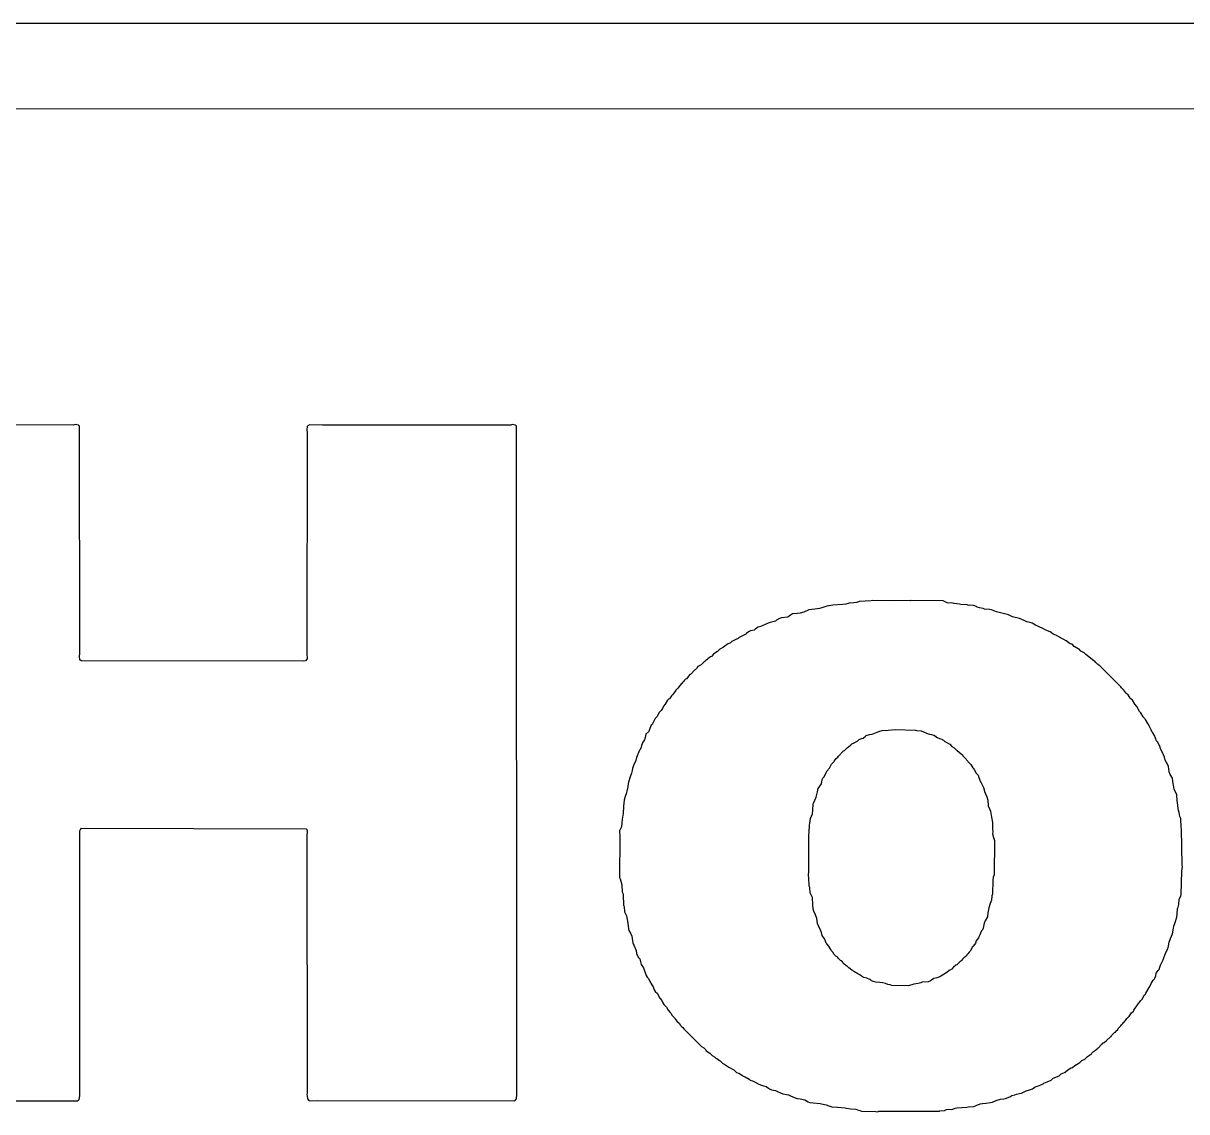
# Model space of a CAD drawing. Header units: millimetres. Extents: x -3 to 175, y -4 to 177.
# Drawn here: x 101.076 to 104.495, y 58.194 to 61.392 of the extents above; entities that cross this region are included whole.
import ezdxf

# ---------------------------------------------------------------- set-up
doc = ezdxf.new("R2010")
doc.units = ezdxf.units.MM
doc.layers.add('TopOverlay', color=2, linetype='Continuous')

msp = doc.modelspace()

# ---------------------------------------------------------------- linework, layer by layer
at = {"layer": 'TopOverlay'}
for p, q in [((109.6521, 61.3923), (98.1494, 61.391)), ((98.5377, 61.1417), (109.4087, 61.141)), ((101.2232, 60.2116), (100.6335, 60.2122)), ((101.2284, 60.2129), (101.2232, 60.2116)), ((101.2376, 60.2116), (101.2284, 60.2129)), ((101.2409, 60.2083), (101.2376, 60.2116)), ((101.2422, 59.5405), (101.2409, 60.2083)), ((101.91, 60.207), (101.9086, 60.1978)), ((101.9086, 60.1978), (101.91, 60.1886)), ((101.91, 60.1886), (101.9093, 59.5399)), ((101.9132, 60.2103), (101.91, 60.207)), ((101.9178, 60.2122), (101.9132, 60.2103)), ((101.9552, 60.2116), (101.9178, 60.2122)), ((101.9565, 60.2116), (101.9552, 60.2116)), ((102.5088, 60.2116), (101.9565, 60.2116)), ((102.5128, 60.2129), (102.5088, 60.2116)), ((102.522, 60.2116), (102.5128, 60.2129)), ((102.5252, 60.2083), (102.522, 60.2116)), ((102.5265, 58.2444), (102.5252, 60.2083)), ((103.4022, 59.6711), (103.3839, 59.6684)), ((103.4154, 59.6724), (103.4022, 59.6711)), ((103.4226, 59.6743), (103.4154, 59.6724)), ((103.437, 59.6796), (103.4226, 59.6743)), ((103.4436, 59.6809), (103.437, 59.6796)), ((103.4554, 59.6822), (103.4436, 59.6809)), ((103.4836, 59.6842), (103.4554, 59.6822)), ((103.4928, 59.6855), (103.4836, 59.6842)), ((103.5033, 59.6881), (103.4928, 59.6855)), ((103.5164, 59.6894), (103.5033, 59.6881)), ((103.5256, 59.6907), (103.5164, 59.6894)), ((103.5321, 59.6934), (103.5256, 59.6907)), ((103.5675, 59.6947), (103.5321, 59.6934)), ((103.5715, 59.696), (103.5675, 59.6947)), ((103.6351, 59.6953), (103.5715, 59.696)), ((103.679, 59.696), (103.6351, 59.6953)), ((103.683, 59.6947), (103.679, 59.696)), ((103.6856, 59.696), (103.683, 59.6947)), ((103.7788, 59.6947), (103.6856, 59.696)), ((103.7906, 59.6894), (103.7788, 59.6947)), ((103.7958, 59.6881), (103.7906, 59.6894)), ((103.805, 59.6894), (103.7958, 59.6881)), ((103.8115, 59.6868), (103.805, 59.6894)), ((103.8273, 59.6855), (103.8115, 59.6868)), ((103.8312, 59.6842), (103.8273, 59.6855)), ((103.8496, 59.6829), (103.8312, 59.6842)), ((103.8535, 59.6816), (103.8496, 59.6829)), ((103.8555, 59.6822), (103.8535, 59.6816)), ((103.868, 59.6816), (103.8555, 59.6822)), ((103.8771, 59.6789), (103.868, 59.6816)), ((103.8791, 59.677), (103.8771, 59.6789)), ((103.8857, 59.6743), (103.8791, 59.677)), ((103.8968, 59.6724), (103.8857, 59.6743)), ((103.9008, 59.6711), (103.8968, 59.6724)), ((103.9165, 59.6698), (103.9008, 59.6711)), ((103.2894, 59.6383), (103.2868, 59.6356)), ((103.2986, 59.6435), (103.2894, 59.6383)), ((103.3038, 59.6448), (103.2986, 59.6435)), ((103.3222, 59.6474), (103.3038, 59.6448)), ((103.3301, 59.6527), (103.3222, 59.6474)), ((103.3366, 59.6566), (103.3301, 59.6527)), ((103.3498, 59.6579), (103.3366, 59.6566)), ((103.3589, 59.6593), (103.3498, 59.6579)), ((103.3694, 59.6619), (103.3589, 59.6593)), ((103.3839, 59.6684), (103.3694, 59.6619)), ((103.9217, 59.6684), (103.9165, 59.6698)), ((103.9355, 59.6625), (103.9217, 59.6684)), ((103.9559, 59.6579), (103.9355, 59.6625)), ((103.9716, 59.654), (103.9559, 59.6579)), ((103.9828, 59.6481), (103.9716, 59.654)), ((104.0031, 59.6435), (103.9828, 59.6481)), ((104.0169, 59.6376), (104.0031, 59.6435)), ((104.0247, 59.6337), (104.0169, 59.6376)), ((103.2068, 59.6042), (103.2015, 59.5989)), ((103.2133, 59.6068), (103.2068, 59.6042)), ((103.2238, 59.6094), (103.2133, 59.6068)), ((103.2278, 59.6133), (103.2238, 59.6094)), ((103.235, 59.6179), (103.2278, 59.6133)), ((103.2422, 59.6199), (103.235, 59.6179)), ((103.2474, 59.6212), (103.2422, 59.6199)), ((103.2645, 59.6291), (103.2474, 59.6212)), ((103.271, 59.6317), (103.2645, 59.6291)), ((103.2868, 59.6356), (103.271, 59.6317)), ((104.0346, 59.6317), (104.0247, 59.6337)), ((104.0411, 59.6291), (104.0346, 59.6317)), ((104.051, 59.6232), (104.0411, 59.6291)), ((104.0595, 59.6199), (104.051, 59.6232)), ((104.0739, 59.6133), (104.0595, 59.6199)), ((104.0811, 59.6088), (104.0739, 59.6133)), ((104.0936, 59.6042), (104.0811, 59.6088)), ((104.1028, 59.5976), (104.0936, 59.6042)), ((103.1477, 59.5687), (103.1412, 59.5648)), ((103.1543, 59.5714), (103.1477, 59.5687)), ((103.1582, 59.5753), (103.1543, 59.5714)), ((103.17, 59.5819), (103.1582, 59.5753)), ((103.1766, 59.5845), (103.17, 59.5819)), ((103.1792, 59.5871), (103.1766, 59.5845)), ((103.1989, 59.5976), (103.1792, 59.5871)), ((103.2015, 59.5989), (103.1989, 59.5976)), ((104.1054, 59.5963), (104.1028, 59.5976)), ((104.1146, 59.5924), (104.1054, 59.5963)), ((104.1212, 59.5884), (104.1146, 59.5924)), ((104.1408, 59.5779), (104.1212, 59.5884)), ((104.1526, 59.5687), (104.1408, 59.5779)), ((104.1579, 59.5674), (104.1526, 59.5687)), ((101.2409, 59.5313), (101.2422, 59.5405)), ((101.9093, 59.5399), (101.91, 59.5248)), ((103.1044, 59.5386), (103.0979, 59.532)), ((103.1136, 59.5451), (103.1044, 59.5386)), ((103.1162, 59.5464), (103.1136, 59.5451)), ((103.1228, 59.553), (103.1162, 59.5464)), ((103.134, 59.5589), (103.1228, 59.553)), ((103.1412, 59.5648), (103.134, 59.5589)), ((104.1644, 59.5609), (104.1579, 59.5674)), ((104.1763, 59.5543), (104.1644, 59.5609)), ((104.1789, 59.553), (104.1763, 59.5543)), ((104.1841, 59.5477), (104.1789, 59.553)), ((104.1933, 59.5425), (104.1841, 59.5477)), ((104.1986, 59.5373), (104.1933, 59.5425)), ((104.2222, 59.5189), (104.1986, 59.5373)), ((101.2422, 59.5222), (101.2409, 59.5313)), ((101.2455, 59.5189), (101.2422, 59.5222)), ((101.9001, 59.5176), (101.2455, 59.5189)), ((101.9054, 59.5189), (101.9001, 59.5176)), ((101.91, 59.5248), (101.9054, 59.5189)), ((103.0585, 59.5018), (103.0552, 59.4986)), ((103.0677, 59.5071), (103.0585, 59.5018)), ((103.0769, 59.5163), (103.0677, 59.5071)), ((103.0795, 59.5176), (103.0769, 59.5163)), ((103.0821, 59.5202), (103.0795, 59.5176)), ((103.0848, 59.5215), (103.0821, 59.5202)), ((103.088, 59.5248), (103.0848, 59.5215)), ((103.0953, 59.5307), (103.088, 59.5248)), ((103.0979, 59.532), (103.0953, 59.5307)), ((104.2248, 59.5176), (104.2222, 59.5189)), ((104.2281, 59.5143), (104.2248, 59.5176)), ((104.2294, 59.5117), (104.2281, 59.5143)), ((104.2314, 59.5097), (104.2294, 59.5117)), ((104.234, 59.5084), (104.2314, 59.5097)), ((104.2366, 59.5058), (104.234, 59.5084)), ((104.2392, 59.5045), (104.2366, 59.5058)), ((104.3015, 59.4421), (104.2392, 59.5045)), ((103.0218, 59.4651), (103.0185, 59.4618)), ((103.0244, 59.4664), (103.0218, 59.4651)), ((103.029, 59.471), (103.0244, 59.4664)), ((103.0303, 59.4736), (103.029, 59.471)), ((103.0349, 59.4782), (103.0303, 59.4736)), ((103.0375, 59.4795), (103.0349, 59.4782)), ((103.0421, 59.4841), (103.0375, 59.4795)), ((103.0434, 59.4867), (103.0421, 59.4841)), ((103.048, 59.4913), (103.0434, 59.4867)), ((103.0506, 59.4926), (103.048, 59.4913)), ((103.0539, 59.4959), (103.0506, 59.4926)), ((103.0552, 59.4986), (103.0539, 59.4959)), ((102.9936, 59.433), (102.9896, 59.4264)), ((102.9995, 59.4389), (102.9936, 59.433)), ((103.01, 59.452), (102.9995, 59.4389)), ((103.0126, 59.4533), (103.01, 59.452)), ((103.0133, 59.4553), (103.0126, 59.4533)), ((103.0172, 59.4592), (103.0133, 59.4553)), ((103.0185, 59.4618), (103.0172, 59.4592)), ((104.3029, 59.4395), (104.3015, 59.4421)), ((104.3101, 59.4323), (104.3029, 59.4395)), ((104.316, 59.4251), (104.3101, 59.4323)), ((102.9687, 59.4028), (102.9621, 59.391)), ((102.9719, 59.4061), (102.9687, 59.4028)), ((102.9746, 59.4074), (102.9719, 59.4061)), ((102.9792, 59.4133), (102.9746, 59.4074)), ((102.9805, 59.4159), (102.9792, 59.4133)), ((102.9837, 59.4192), (102.9805, 59.4159)), ((102.9896, 59.4264), (102.9837, 59.4192)), ((104.3173, 59.4225), (104.316, 59.4251)), ((104.3225, 59.4185), (104.3173, 59.4225)), ((104.3291, 59.4093), (104.3225, 59.4185)), ((104.3304, 59.4067), (104.3291, 59.4093)), ((104.3356, 59.4028), (104.3304, 59.4067)), ((104.3422, 59.391), (104.3356, 59.4028)), ((102.9424, 59.3634), (102.9372, 59.3542)), ((102.9437, 59.3661), (102.9424, 59.3634)), ((102.9503, 59.3726), (102.9437, 59.3661)), ((102.9542, 59.3792), (102.9503, 59.3726)), ((102.9569, 59.3857), (102.9542, 59.3792)), ((102.9621, 59.391), (102.9569, 59.3857)), ((104.3488, 59.3844), (104.3422, 59.391)), ((104.3566, 59.37), (104.3488, 59.3844)), ((104.3606, 59.3661), (104.3566, 59.37)), ((104.3671, 59.3542), (104.3606, 59.3661)), ((102.9214, 59.3293), (102.9175, 59.3201)), ((102.9241, 59.3319), (102.9214, 59.3293)), ((102.9332, 59.349), (102.9241, 59.3319)), ((102.9345, 59.3516), (102.9332, 59.349)), ((102.9372, 59.3542), (102.9345, 59.3516)), ((104.3698, 59.3516), (104.3671, 59.3542)), ((104.3711, 59.349), (104.3698, 59.3516)), ((104.3737, 59.3464), (104.3711, 59.349)), ((104.3803, 59.3346), (104.3737, 59.3464)), ((104.3842, 59.328), (104.3803, 59.3346)), ((102.9057, 59.3031), (102.9031, 59.2939)), ((102.9142, 59.3116), (102.9057, 59.3031)), ((102.9175, 59.3201), (102.9142, 59.3116)), ((103.5439, 59.2919), (103.5511, 59.2978)), ((103.5511, 59.2978), (103.5531, 59.2998)), ((103.5531, 59.2998), (103.5623, 59.3024)), ((103.5623, 59.3024), (103.5702, 59.3037)), ((103.5702, 59.3037), (103.5898, 59.3116)), ((103.5898, 59.3116), (103.6003, 59.3142)), ((103.6003, 59.3142), (103.6174, 59.3155)), ((103.6174, 59.3155), (103.6384, 59.3169)), ((103.6384, 59.3169), (103.6974, 59.3155)), ((103.6974, 59.3155), (103.7013, 59.3142)), ((103.7013, 59.3142), (103.7145, 59.3129)), ((103.7145, 59.3129), (103.721, 59.3103)), ((103.721, 59.3103), (103.7302, 59.3064)), ((103.7302, 59.3064), (103.7394, 59.3037)), ((103.7394, 59.3037), (103.7446, 59.3024)), ((103.7446, 59.3024), (103.7519, 59.3005)), ((103.7519, 59.3005), (103.7564, 59.2972)), ((103.7564, 59.2972), (103.7591, 59.2946)), ((103.7591, 59.2946), (103.7617, 59.2932)), ((104.3907, 59.3162), (104.3842, 59.328)), ((104.3934, 59.3096), (104.3907, 59.3162)), ((104.3953, 59.3077), (104.3934, 59.3096)), ((104.4006, 59.2998), (104.3953, 59.3077)), ((104.4065, 59.2834), (104.4006, 59.2998)), ((102.8913, 59.265), (102.888, 59.2565)), ((102.8926, 59.2703), (102.8913, 59.265)), ((102.8965, 59.2795), (102.8926, 59.2703)), ((102.9011, 59.2867), (102.8965, 59.2795)), ((102.9031, 59.2939), (102.9011, 59.2867)), ((103.4888, 59.2552), (103.498, 59.2644)), ((103.498, 59.2644), (103.5006, 59.2657)), ((103.5006, 59.2657), (103.5078, 59.2716)), ((103.5078, 59.2716), (103.5111, 59.2749)), ((103.5111, 59.2749), (103.5137, 59.2762)), ((103.5137, 59.2762), (103.5282, 59.2841)), ((103.5282, 59.2841), (103.5321, 59.288)), ((103.5321, 59.288), (103.5387, 59.2906)), ((103.5387, 59.2906), (103.5439, 59.2919)), ((103.7617, 59.2932), (103.7683, 59.2906)), ((103.7683, 59.2906), (103.7755, 59.2886)), ((103.7755, 59.2886), (103.7774, 59.2867)), ((103.7774, 59.2867), (103.7801, 59.2854)), ((103.7801, 59.2854), (103.784, 59.2814)), ((103.784, 59.2814), (103.7984, 59.2736)), ((103.7984, 59.2736), (103.805, 59.267)), ((103.805, 59.267), (103.8115, 59.2631)), ((103.8115, 59.2631), (103.8181, 59.2565)), ((104.4091, 59.2808), (104.4065, 59.2834)), ((104.4144, 59.2716), (104.4091, 59.2808)), ((104.417, 59.265), (104.4144, 59.2716)), ((104.4183, 59.2598), (104.417, 59.265)), ((102.8762, 59.2263), (102.869, 59.2112)), ((102.8781, 59.2349), (102.8762, 59.2263)), ((102.8794, 59.2401), (102.8781, 59.2349)), ((102.8847, 59.2519), (102.8794, 59.2401)), ((102.886, 59.2545), (102.8847, 59.2519)), ((102.888, 59.2565), (102.886, 59.2545)), ((103.4593, 59.2244), (103.4652, 59.2316)), ((103.4652, 59.2316), (103.4698, 59.2362)), ((103.4698, 59.2362), (103.4711, 59.2388)), ((103.4711, 59.2388), (103.4862, 59.2539)), ((103.4862, 59.2539), (103.4888, 59.2552)), ((103.8181, 59.2565), (103.8207, 59.2552)), ((103.8207, 59.2552), (103.8325, 59.246)), ((103.8325, 59.246), (103.8358, 59.2427)), ((103.8358, 59.2427), (103.8371, 59.2401)), ((103.8371, 59.2401), (103.8411, 59.2362)), ((103.8411, 59.2362), (103.8424, 59.2335)), ((103.8424, 59.2335), (103.8516, 59.2244)), ((104.4242, 59.2499), (104.4183, 59.2598)), ((104.4295, 59.2355), (104.4242, 59.2499)), ((104.4314, 59.227), (104.4295, 59.2355)), ((104.4354, 59.2204), (104.4314, 59.227)), ((102.865, 59.1968), (102.8631, 59.1883)), ((102.8663, 59.2021), (102.865, 59.1968)), ((102.869, 59.2112), (102.8663, 59.2021)), ((103.4304, 59.1811), (103.4383, 59.1955)), ((103.4383, 59.1955), (103.4409, 59.1981)), ((103.4409, 59.1981), (103.4423, 59.2008)), ((103.4423, 59.2008), (103.4449, 59.2034)), ((103.4449, 59.2034), (103.4514, 59.2152)), ((103.4514, 59.2152), (103.458, 59.2217)), ((103.458, 59.2217), (103.4593, 59.2244)), ((103.8516, 59.2244), (103.8529, 59.2217)), ((103.8529, 59.2217), (103.8607, 59.2139)), ((103.8607, 59.2139), (103.866, 59.2047)), ((103.866, 59.2047), (103.8686, 59.2021)), ((103.8686, 59.2021), (103.8699, 59.1994)), ((103.8699, 59.1994), (103.8765, 59.1889)), ((104.4399, 59.2132), (104.4354, 59.2204)), ((104.4413, 59.208), (104.4399, 59.2132)), ((104.4432, 59.1929), (104.4413, 59.208)), ((104.4465, 59.1844), (104.4432, 59.1929)), ((102.8532, 59.1575), (102.8512, 59.1424)), ((102.8545, 59.1627), (102.8532, 59.1575)), ((102.8591, 59.1778), (102.8545, 59.1627)), ((102.8631, 59.1883), (102.8591, 59.1778)), ((103.4114, 59.1437), (103.4213, 59.1575)), ((103.4213, 59.1575), (103.4232, 59.1699)), ((103.4232, 59.1699), (103.4252, 59.1745)), ((103.4252, 59.1745), (103.4291, 59.1784)), ((103.4291, 59.1784), (103.4304, 59.1811)), ((103.8765, 59.1889), (103.8778, 59.1863)), ((103.8778, 59.1863), (103.8817, 59.1824)), ((103.8817, 59.1824), (103.8844, 59.1758)), ((103.8844, 59.1758), (103.8889, 59.1634)), ((103.8889, 59.1634), (103.8909, 59.1614)), ((103.8909, 59.1614), (103.8922, 59.1588)), ((103.8922, 59.1588), (103.8975, 59.147)), ((104.4531, 59.1739), (104.4465, 59.1844)), ((104.455, 59.1575), (104.4531, 59.1739)), ((104.4563, 59.1535), (104.455, 59.1575)), ((102.8486, 59.1306), (102.8447, 59.1201)), ((102.8499, 59.1371), (102.8486, 59.1306)), ((102.8512, 59.1424), (102.8499, 59.1371)), ((103.4055, 59.1181), (103.4095, 59.1338)), ((103.4095, 59.1338), (103.4114, 59.1437)), ((103.8975, 59.147), (103.8994, 59.1397)), ((103.8994, 59.1397), (103.9008, 59.1345)), ((103.9008, 59.1345), (103.9034, 59.1279)), ((103.9034, 59.1279), (103.908, 59.1194)), ((104.4577, 59.1417), (104.4563, 59.1535)), ((104.4655, 59.1247), (104.4577, 59.1417)), ((104.4668, 59.1076), (104.4655, 59.1247)), ((102.8401, 59.0919), (102.8388, 59.0696)), ((102.8414, 59.1089), (102.8401, 59.0919)), ((102.8447, 59.1201), (102.8414, 59.1089)), ((103.3963, 59.0787), (103.3976, 59.0984)), ((103.3976, 59.0984), (103.399, 59.1024)), ((103.399, 59.1024), (103.4016, 59.1089)), ((103.4016, 59.1089), (103.4055, 59.1181)), ((103.908, 59.1194), (103.9106, 59.1089)), ((103.9106, 59.1089), (103.9119, 59.0932)), ((103.9119, 59.0932), (103.9158, 59.084)), ((104.4682, 59.1024), (104.4668, 59.1076)), ((104.4695, 59.0853), (104.4682, 59.1024)), ((102.8375, 59.0656), (102.8355, 59.0532)), ((102.8388, 59.0696), (102.8375, 59.0656)), ((103.3878, 59.0414), (103.3891, 59.0558)), ((103.3891, 59.0558), (103.395, 59.0696)), ((103.395, 59.0696), (103.3963, 59.0787)), ((103.9158, 59.084), (103.9185, 59.0774)), ((103.9185, 59.0774), (103.9211, 59.0591)), ((103.9211, 59.0591), (103.9237, 59.0433)), ((104.4708, 59.0801), (104.4695, 59.0853)), ((104.4727, 59.0728), (104.4708, 59.0801)), ((104.4747, 59.0617), (104.4727, 59.0728)), ((104.4773, 59.0551), (104.4747, 59.0617)), ((104.4786, 59.0289), (104.4773, 59.0551)), ((101.2416, 59.0191), (101.2435, 59.0236)), ((101.2435, 59.0236), (101.2468, 59.0269)), ((101.2468, 59.0269), (101.9067, 59.0256)), ((101.9067, 59.0256), (101.9086, 59.0236)), ((101.9086, 59.0236), (101.91, 59.0184)), ((102.8335, 59.0315), (102.8283, 59.0197)), ((102.8355, 59.0532), (102.8335, 59.0315)), ((103.3852, 59.0151), (103.3865, 59.0361)), ((103.3865, 59.0361), (103.3878, 59.0414)), ((103.9237, 59.0433), (103.9237, 59.0263)), ((103.9237, 59.0263), (103.9244, 59.0256)), ((103.9244, 59.0256), (103.925, 59.0158)), ((104.48, 59.025), (104.4786, 59.0289)), ((104.4813, 58.9187), (104.48, 59.025)), ((101.2422, 58.2404), (101.2416, 59.0191)), ((101.91, 59.0184), (101.9093, 59.0033)), ((101.9093, 59.0033), (101.91, 58.2483)), ((102.8283, 59.0197), (102.8289, 59.002)), ((102.8289, 59.002), (102.8283, 58.882)), ((103.3839, 59.0072), (103.3852, 59.0151)), ((103.3845, 58.903), (103.3839, 59.0072)), ((103.925, 59.0158), (103.9237, 59.0118)), ((103.9237, 59.0118), (103.925, 59.0066)), ((103.925, 59.0066), (103.927, 58.9994)), ((103.927, 58.9994), (103.9303, 58.9908)), ((103.9303, 58.9908), (103.929, 58.8898)), ((104.4826, 58.9148), (104.4813, 58.9187)), ((103.3832, 58.8859), (103.3845, 58.903)), ((103.3845, 58.882), (103.3832, 58.8859)), ((103.929, 58.8898), (103.9263, 58.8833)), ((104.4786, 58.8321), (104.4806, 58.901)), ((104.4806, 58.901), (104.4826, 58.9148)), ((102.8283, 58.882), (102.8296, 58.878)), ((102.8296, 58.878), (102.8322, 58.8715)), ((102.8322, 58.8715), (102.8348, 58.861)), ((102.8348, 58.861), (102.8362, 58.84)), ((103.3858, 58.857), (103.3845, 58.882)), ((103.3872, 58.8531), (103.3858, 58.857)), ((103.3885, 58.8374), (103.3872, 58.8531)), ((103.925, 58.8741), (103.9237, 58.8334)), ((103.9263, 58.8833), (103.925, 58.8741)), ((102.8362, 58.84), (102.8375, 58.836)), ((102.8375, 58.836), (102.8388, 58.8308)), ((102.8388, 58.8308), (102.8401, 58.8006)), ((103.395, 58.8229), (103.3885, 58.8374)), ((103.3963, 58.8019), (103.395, 58.8229)), ((103.9224, 58.8282), (103.9211, 58.8151)), ((103.9237, 58.8334), (103.9224, 58.8282)), ((104.4714, 58.8026), (104.4727, 58.8183)), ((104.4727, 58.8183), (104.4773, 58.8269)), ((104.4773, 58.8269), (104.4786, 58.8321)), ((102.8401, 58.8006), (102.8414, 58.7967)), ((102.8414, 58.7967), (102.8427, 58.7809)), ((103.3976, 58.7888), (103.3963, 58.8019)), ((103.399, 58.7836), (103.3976, 58.7888)), ((103.4035, 58.7724), (103.399, 58.7836)), ((103.9119, 58.7836), (103.9106, 58.7783)), ((103.9132, 58.7928), (103.9119, 58.7836)), ((103.9172, 58.8059), (103.9132, 58.7928)), ((103.9211, 58.8151), (103.9172, 58.8059)), ((104.4668, 58.7744), (104.4682, 58.7914)), ((104.4682, 58.7914), (104.4695, 58.7954)), ((104.4695, 58.7954), (104.4714, 58.8026)), ((102.8427, 58.7809), (102.848, 58.7691)), ((102.848, 58.7691), (102.8506, 58.7586)), ((102.8506, 58.7586), (102.8526, 58.7475)), ((102.8526, 58.7475), (102.8539, 58.7317)), ((103.4075, 58.7619), (103.4035, 58.7724)), ((103.4095, 58.7468), (103.4075, 58.7619)), ((103.9001, 58.7481), (103.8988, 58.7429)), ((103.9027, 58.7547), (103.9001, 58.7481)), ((103.9093, 58.7665), (103.9027, 58.7547)), ((103.9106, 58.7783), (103.9093, 58.7665)), ((104.457, 58.7396), (104.4609, 58.7501)), ((104.4609, 58.7501), (104.4655, 58.7652)), ((104.4655, 58.7652), (104.4668, 58.7744)), ((102.8539, 58.7317), (102.8552, 58.7265)), ((102.8552, 58.7265), (102.8604, 58.7186)), ((102.8604, 58.7186), (102.8637, 58.7101)), ((103.4134, 58.7377), (103.4095, 58.7468)), ((103.4199, 58.7258), (103.4134, 58.7377)), ((103.4213, 58.7206), (103.4199, 58.7258)), ((103.4239, 58.7114), (103.4213, 58.7206)), ((103.887, 58.714), (103.8844, 58.7075)), ((103.8909, 58.7232), (103.887, 58.714)), ((103.8922, 58.7258), (103.8909, 58.7232)), ((103.8949, 58.7285), (103.8922, 58.7258)), ((103.8968, 58.7331), (103.8949, 58.7285)), ((103.8988, 58.7429), (103.8968, 58.7331)), ((104.4478, 58.7029), (104.4537, 58.7167)), ((104.4537, 58.7167), (104.4557, 58.7331)), ((104.4557, 58.7331), (104.457, 58.7396)), ((102.8637, 58.7101), (102.8657, 58.6963)), ((102.8657, 58.6963), (102.867, 58.6898)), ((102.867, 58.6898), (102.8696, 58.6832)), ((102.8696, 58.6832), (102.8768, 58.6681)), ((103.4304, 58.7022), (103.4239, 58.7114)), ((103.4324, 58.6976), (103.4304, 58.7022)), ((103.4357, 58.6891), (103.4324, 58.6976)), ((103.4377, 58.6871), (103.4357, 58.6891)), ((103.4436, 58.6799), (103.4377, 58.6871)), ((103.4488, 58.6707), (103.4436, 58.6799)), ((103.8666, 58.6793), (103.8647, 58.6773)), ((103.8726, 58.6865), (103.8666, 58.6793)), ((103.8739, 58.6891), (103.8726, 58.6865)), ((103.8765, 58.6957), (103.8739, 58.6891)), ((103.883, 58.7049), (103.8765, 58.6957)), ((103.8844, 58.7075), (103.883, 58.7049)), ((104.4393, 58.6721), (104.4413, 58.6806)), ((104.4413, 58.6806), (104.4426, 58.6871)), ((104.4426, 58.6871), (104.4439, 58.6924)), ((104.4439, 58.6924), (104.4478, 58.7029)), ((102.8768, 58.6681), (102.8781, 58.6589)), ((102.8781, 58.6589), (102.8794, 58.6537)), ((102.8794, 58.6537), (102.8834, 58.6471)), ((102.8834, 58.6471), (102.8873, 58.6432)), ((103.4501, 58.6681), (103.4488, 58.6707)), ((103.4554, 58.6629), (103.4501, 58.6681)), ((103.4593, 58.6563), (103.4554, 58.6629)), ((103.4652, 58.6504), (103.4593, 58.6563)), ((103.4678, 58.6491), (103.4652, 58.6504)), ((103.4698, 58.6471), (103.4678, 58.6491)), ((103.4711, 58.6445), (103.4698, 58.6471)), ((103.477, 58.6386), (103.4711, 58.6445)), ((103.8404, 58.6465), (103.8358, 58.6419)), ((103.843, 58.6478), (103.8404, 58.6465)), ((103.8476, 58.6524), (103.843, 58.6478)), ((103.8489, 58.655), (103.8476, 58.6524)), ((103.8529, 58.6589), (103.8489, 58.655)), ((103.8542, 58.6616), (103.8529, 58.6589)), ((103.8581, 58.6655), (103.8542, 58.6616)), ((103.8634, 58.6747), (103.8581, 58.6655)), ((103.8647, 58.6773), (103.8634, 58.6747)), ((104.4262, 58.6406), (104.4275, 58.6458)), ((104.4275, 58.6458), (104.4334, 58.6622)), ((104.4334, 58.6622), (104.4393, 58.6721)), ((102.8873, 58.6432), (102.8899, 58.634)), ((102.8899, 58.634), (102.8919, 58.6268)), ((102.8919, 58.6268), (102.8985, 58.6163)), ((102.8985, 58.6163), (102.9018, 58.6078)), ((103.4796, 58.6373), (103.477, 58.6386)), ((103.4829, 58.634), (103.4796, 58.6373)), ((103.4842, 58.6314), (103.4829, 58.634)), ((103.4869, 58.6288), (103.4842, 58.6314)), ((103.4941, 58.6229), (103.4869, 58.6288)), ((103.4967, 58.6216), (103.4941, 58.6229)), ((103.5019, 58.6163), (103.4967, 58.6216)), ((103.5111, 58.6097), (103.5019, 58.6163)), ((103.8063, 58.6137), (103.7971, 58.6084)), ((103.807, 58.6156), (103.8063, 58.6137)), ((103.8096, 58.6183), (103.807, 58.6156)), ((103.8168, 58.6242), (103.8096, 58.6183)), ((103.8194, 58.6255), (103.8168, 58.6242)), ((103.8286, 58.6347), (103.8194, 58.6255)), ((103.8312, 58.636), (103.8286, 58.6347)), ((103.8345, 58.6393), (103.8312, 58.636)), ((103.8358, 58.6419), (103.8345, 58.6393)), ((104.4111, 58.6084), (104.4144, 58.6117)), ((104.4144, 58.6117), (104.4163, 58.6189)), ((104.4163, 58.6189), (104.4176, 58.6242)), ((104.4176, 58.6242), (104.4262, 58.6406)), ((102.9018, 58.6078), (102.9031, 58.6025)), ((102.9031, 58.6025), (102.9063, 58.594)), ((102.9063, 58.594), (102.9096, 58.5894)), ((102.9096, 58.5894), (102.9136, 58.5855)), ((102.9136, 58.5855), (102.9162, 58.5789)), ((102.9162, 58.5789), (102.9227, 58.5671)), ((103.5137, 58.6084), (103.5111, 58.6097)), ((103.5164, 58.6058), (103.5137, 58.6084)), ((103.5282, 58.5992), (103.5164, 58.6058)), ((103.5347, 58.5966), (103.5282, 58.5992)), ((103.5387, 58.5927), (103.5347, 58.5966)), ((103.5459, 58.5881), (103.5387, 58.5927)), ((103.5544, 58.5861), (103.5459, 58.5881)), ((103.5636, 58.5822), (103.5544, 58.5861)), ((103.5662, 58.5809), (103.5636, 58.5822)), ((103.5682, 58.5789), (103.5662, 58.5809)), ((103.5748, 58.5763), (103.5682, 58.5789)), ((103.5813, 58.575), (103.5748, 58.5763)), ((103.742, 58.5783), (103.7355, 58.5756)), ((103.7446, 58.5809), (103.742, 58.5783)), ((103.7519, 58.5855), (103.7446, 58.5809)), ((103.7604, 58.5874), (103.7519, 58.5855)), ((103.7696, 58.5901), (103.7604, 58.5874)), ((103.7722, 58.5927), (103.7696, 58.5901)), ((103.7899, 58.6025), (103.7722, 58.5927)), ((103.7971, 58.6084), (103.7899, 58.6025)), ((104.3907, 58.571), (104.396, 58.5802)), ((104.396, 58.5802), (104.3999, 58.5842)), ((104.3999, 58.5842), (104.4012, 58.5868)), ((104.4012, 58.5868), (104.4039, 58.5933)), ((104.4039, 58.5933), (104.4052, 58.6012)), ((104.4052, 58.6012), (104.4111, 58.6084)), ((102.9227, 58.5671), (102.9267, 58.5605)), ((102.9267, 58.5605), (102.93, 58.552)), ((102.93, 58.552), (102.9332, 58.5474)), ((102.9332, 58.5474), (102.9398, 58.5409)), ((103.5931, 58.5737), (103.5813, 58.575)), ((103.601, 58.5724), (103.5931, 58.5737)), ((103.6095, 58.5704), (103.601, 58.5724)), ((103.6161, 58.5678), (103.6095, 58.5704)), ((103.6239, 58.5665), (103.6161, 58.5678)), ((103.6279, 58.5651), (103.6239, 58.5665)), ((103.6777, 58.5638), (103.6279, 58.5651)), ((103.6928, 58.5684), (103.6777, 58.5638)), ((103.7059, 58.571), (103.6928, 58.5684)), ((103.7132, 58.573), (103.7059, 58.571)), ((103.7171, 58.5743), (103.7132, 58.573)), ((103.7355, 58.5756), (103.7171, 58.5743)), ((104.3737, 58.5396), (104.375, 58.5422)), ((104.375, 58.5422), (104.3842, 58.5592)), ((104.3842, 58.5592), (104.3868, 58.5619)), ((104.3868, 58.5619), (104.3907, 58.571)), ((102.9398, 58.5409), (102.9424, 58.5343)), ((102.9424, 58.5343), (102.9464, 58.5277)), ((102.9464, 58.5277), (102.9523, 58.5205)), ((102.9523, 58.5205), (102.9549, 58.514)), ((102.9549, 58.514), (102.9582, 58.5094)), ((102.9582, 58.5094), (102.966, 58.5015)), ((104.3396, 58.4923), (104.3527, 58.5107)), ((104.3527, 58.5107), (104.354, 58.5133)), ((104.354, 58.5133), (104.3599, 58.5205)), ((104.3599, 58.5205), (104.3645, 58.5251)), ((104.3645, 58.5251), (104.3711, 58.5369)), ((104.3711, 58.5369), (104.3737, 58.5396)), ((102.966, 58.5015), (102.9713, 58.4923)), ((102.9713, 58.4923), (102.9772, 58.4851)), ((102.9772, 58.4851), (102.9792, 58.4831)), ((102.9792, 58.4831), (102.9831, 58.4766)), ((102.9831, 58.4766), (102.9896, 58.47)), ((104.3252, 58.4727), (104.3265, 58.4753)), ((104.3265, 58.4753), (104.333, 58.4845)), ((104.333, 58.4845), (104.3383, 58.4897)), ((104.3383, 58.4897), (104.3396, 58.4923)), ((102.9896, 58.47), (102.991, 58.4674)), ((102.991, 58.4674), (102.9969, 58.4602)), ((102.9969, 58.4602), (103.0041, 58.453)), ((103.0041, 58.453), (103.0054, 58.4503)), ((103.0054, 58.4503), (103.008, 58.4477)), ((103.008, 58.4477), (103.0093, 58.4451)), ((103.0093, 58.4451), (103.0139, 58.4418)), ((103.0139, 58.4418), (103.0172, 58.4372)), ((104.2937, 58.4385), (104.3015, 58.4464)), ((104.3015, 58.4464), (104.3029, 58.449)), ((104.3029, 58.449), (104.3068, 58.453)), ((104.3068, 58.453), (104.3074, 58.4549)), ((104.3074, 58.4549), (104.3101, 58.4563)), ((104.3101, 58.4563), (104.3133, 58.4595)), ((104.3133, 58.4595), (104.3147, 58.4622)), ((104.3147, 58.4622), (104.3173, 58.4648)), ((104.3173, 58.4648), (104.3186, 58.4674)), ((104.3186, 58.4674), (104.3232, 58.472)), ((104.3232, 58.472), (104.3252, 58.4727)), ((103.0172, 58.4372), (103.069, 58.3854)), ((104.2596, 58.4031), (104.2707, 58.4143)), ((104.2707, 58.4143), (104.2727, 58.4149)), ((104.2727, 58.4149), (104.274, 58.4176)), ((104.274, 58.4176), (104.2838, 58.4274)), ((104.2838, 58.4274), (104.2858, 58.428)), ((104.2858, 58.428), (104.2871, 58.4307)), ((104.2871, 58.4307), (104.2924, 58.4359)), ((104.2924, 58.4359), (104.2937, 58.4385)), ((103.069, 58.3854), (103.0756, 58.3815)), ((103.0756, 58.3815), (103.0815, 58.3756)), ((103.0815, 58.3756), (103.0828, 58.3729)), ((103.0828, 58.3729), (103.0933, 58.3664)), ((104.2163, 58.3664), (104.2209, 58.371)), ((104.2209, 58.371), (104.2274, 58.3749)), ((104.2274, 58.3749), (104.232, 58.3782)), ((104.232, 58.3782), (104.2327, 58.3802)), ((104.2327, 58.3802), (104.2353, 58.3815)), ((104.2353, 58.3815), (104.2438, 58.39)), ((104.2438, 58.39), (104.2445, 58.392)), ((104.2445, 58.392), (104.2471, 58.3933)), ((104.2471, 58.3933), (104.2497, 58.3959)), ((104.2497, 58.3959), (104.2523, 58.3972)), ((104.2523, 58.3972), (104.2596, 58.4031)), ((103.0933, 58.3664), (103.1005, 58.3592)), ((103.1005, 58.3592), (103.1071, 58.3552)), ((103.1071, 58.3552), (103.111, 58.3513)), ((103.111, 58.3513), (103.1136, 58.35)), ((103.1136, 58.35), (103.1215, 58.3447)), ((103.1215, 58.3447), (103.1241, 58.3434)), ((103.1241, 58.3434), (103.132, 58.3356)), ((104.1664, 58.3297), (104.1808, 58.3388)), ((104.1808, 58.3388), (104.1867, 58.3447)), ((104.1867, 58.3447), (104.1953, 58.348)), ((104.1953, 58.348), (104.2038, 58.3565)), ((104.2038, 58.3565), (104.2064, 58.3579)), ((104.2064, 58.3579), (104.215, 58.3638)), ((104.215, 58.3638), (104.2163, 58.3664)), ((103.132, 58.3356), (103.1346, 58.3342)), ((103.1346, 58.3342), (103.1438, 58.329)), ((103.1438, 58.329), (103.1464, 58.3264)), ((103.1464, 58.3264), (103.149, 58.3251)), ((103.149, 58.3251), (103.1635, 58.3172)), ((103.1635, 58.3172), (103.1713, 58.3093)), ((103.1713, 58.3093), (103.1786, 58.3074)), ((103.1786, 58.3074), (103.1891, 58.3008)), ((104.1205, 58.2995), (104.1264, 58.3054)), ((104.1264, 58.3054), (104.1356, 58.3093)), ((104.1356, 58.3093), (104.1382, 58.3106)), ((104.1382, 58.3106), (104.1454, 58.3165)), ((104.1454, 58.3165), (104.1553, 58.3224)), ((104.1553, 58.3224), (104.1592, 58.3238)), ((104.1592, 58.3238), (104.1664, 58.3297)), ((103.1891, 58.3008), (103.191, 58.2988)), ((103.191, 58.2988), (103.1976, 58.2962)), ((103.1976, 58.2962), (103.2094, 58.2896)), ((103.2094, 58.2896), (103.212, 58.287)), ((103.212, 58.287), (103.2186, 58.2844)), ((103.2186, 58.2844), (103.2271, 58.2811)), ((103.2271, 58.2811), (103.235, 58.2759)), ((103.235, 58.2759), (103.2422, 58.2726)), ((103.2422, 58.2726), (103.2514, 58.27)), ((103.2514, 58.27), (103.2586, 58.268)), ((104.0497, 58.2667), (104.0562, 58.2693)), ((104.0562, 58.2693), (104.0667, 58.2732)), ((104.0667, 58.2732), (104.0733, 58.2759)), ((104.0733, 58.2759), (104.0752, 58.2778)), ((104.0752, 58.2778), (104.0844, 58.2818)), ((104.0844, 58.2818), (104.0969, 58.2864)), ((104.0969, 58.2864), (104.1028, 58.2923)), ((104.1028, 58.2923), (104.1054, 58.2936)), ((104.1054, 58.2936), (104.112, 58.2962)), ((104.112, 58.2962), (104.1205, 58.2995)), ((101.2396, 58.23), (101.2422, 58.2404)), ((101.91, 58.2483), (101.9086, 58.2444)), ((101.9086, 58.2444), (101.91, 58.2404)), ((101.91, 58.2404), (101.9113, 58.2313)), ((102.5252, 58.2313), (102.5265, 58.2444)), ((103.2586, 58.268), (103.2658, 58.2634)), ((103.2658, 58.2634), (103.2684, 58.2608)), ((103.2684, 58.2608), (103.275, 58.2582)), ((103.275, 58.2582), (103.2861, 58.2562)), ((103.2861, 58.2562), (103.2927, 58.2536)), ((103.2927, 58.2536), (103.3012, 58.249)), ((103.3012, 58.249), (103.3078, 58.2464)), ((103.3078, 58.2464), (103.3189, 58.2444)), ((103.3189, 58.2444), (103.3242, 58.2431)), ((103.3242, 58.2431), (103.3307, 58.2404)), ((103.3307, 58.2404), (103.3445, 58.2345)), ((103.3445, 58.2345), (103.3498, 58.2332)), ((103.9624, 58.2332), (103.9749, 58.2378)), ((103.9749, 58.2378), (103.9808, 58.2411)), ((103.9808, 58.2411), (103.99, 58.2437)), ((103.99, 58.2437), (103.9952, 58.245)), ((103.9952, 58.245), (104.0037, 58.247)), ((104.0037, 58.247), (104.009, 58.2483)), ((104.009, 58.2483), (104.0228, 58.2555)), ((104.0228, 58.2555), (104.0333, 58.2582)), ((104.0333, 58.2582), (104.0418, 58.2614)), ((104.0418, 58.2614), (104.0497, 58.2667)), ((100.6551, 58.2267), (101.2356, 58.226)), ((101.2356, 58.226), (101.2396, 58.23)), ((101.9113, 58.2313), (101.9146, 58.2267)), ((101.9146, 58.2267), (101.9198, 58.2254)), ((101.9198, 58.2254), (101.9408, 58.2267)), ((101.9408, 58.2267), (102.52, 58.226)), ((102.52, 58.226), (102.5252, 58.2313)), ((103.3498, 58.2332), (103.3589, 58.2319)), ((103.3589, 58.2319), (103.3727, 58.2286)), ((103.3727, 58.2286), (103.3826, 58.2227)), ((103.3826, 58.2227), (103.3878, 58.2214)), ((103.3878, 58.2214), (103.397, 58.2201)), ((103.397, 58.2201), (103.4173, 58.2181)), ((103.4173, 58.2181), (103.4304, 58.2155)), ((103.4304, 58.2155), (103.4357, 58.2142)), ((103.4357, 58.2142), (103.4429, 58.2109)), ((103.4429, 58.2109), (103.4521, 58.2083)), ((103.4521, 58.2083), (103.4691, 58.207)), ((103.4691, 58.207), (103.4914, 58.2057)), ((103.4914, 58.2057), (103.4954, 58.2044)), ((103.4954, 58.2044), (103.5078, 58.2024)), ((103.5078, 58.2024), (103.5223, 58.2011)), ((103.5223, 58.2011), (103.5275, 58.1998)), ((103.7827, 58.1978), (103.7892, 58.2004)), ((103.7892, 58.2004), (103.7945, 58.2017)), ((103.7945, 58.2017), (103.8037, 58.2004)), ((103.8037, 58.2004), (103.8076, 58.2017)), ((103.8076, 58.2017), (103.8142, 58.2044)), ((103.8142, 58.2044), (103.8194, 58.2057)), ((103.8194, 58.2057), (103.8483, 58.207)), ((103.8483, 58.207), (103.8522, 58.2083)), ((103.8522, 58.2083), (103.8693, 58.2096)), ((103.8693, 58.2096), (103.8758, 58.2122)), ((103.8758, 58.2122), (103.8883, 58.2168)), ((103.8883, 58.2168), (103.8949, 58.2181)), ((103.8949, 58.2181), (103.9053, 58.2195)), ((103.9053, 58.2195), (103.9185, 58.2208)), ((103.9185, 58.2208), (103.9237, 58.2221)), ((103.9237, 58.2221), (103.9303, 58.2247)), ((103.9303, 58.2247), (103.9375, 58.228)), ((103.9375, 58.228), (103.948, 58.2306)), ((103.948, 58.2306), (103.9572, 58.2319)), ((103.9572, 58.2319), (103.9624, 58.2332)), ((103.5275, 58.1998), (103.5341, 58.1972)), ((103.5341, 58.1972), (103.5393, 58.1958)), ((103.5393, 58.1958), (103.5813, 58.1945)), ((103.5813, 58.1945), (103.5859, 58.1939)), ((103.5859, 58.1939), (103.5898, 58.1952)), ((103.5898, 58.1952), (103.7689, 58.1958)), ((103.7689, 58.1958), (103.7696, 58.1965)), ((103.7696, 58.1965), (103.7827, 58.1978))]:
    msp.add_line(p, q, dxfattribs=at)

doc.saveas('drawing.dxf')
